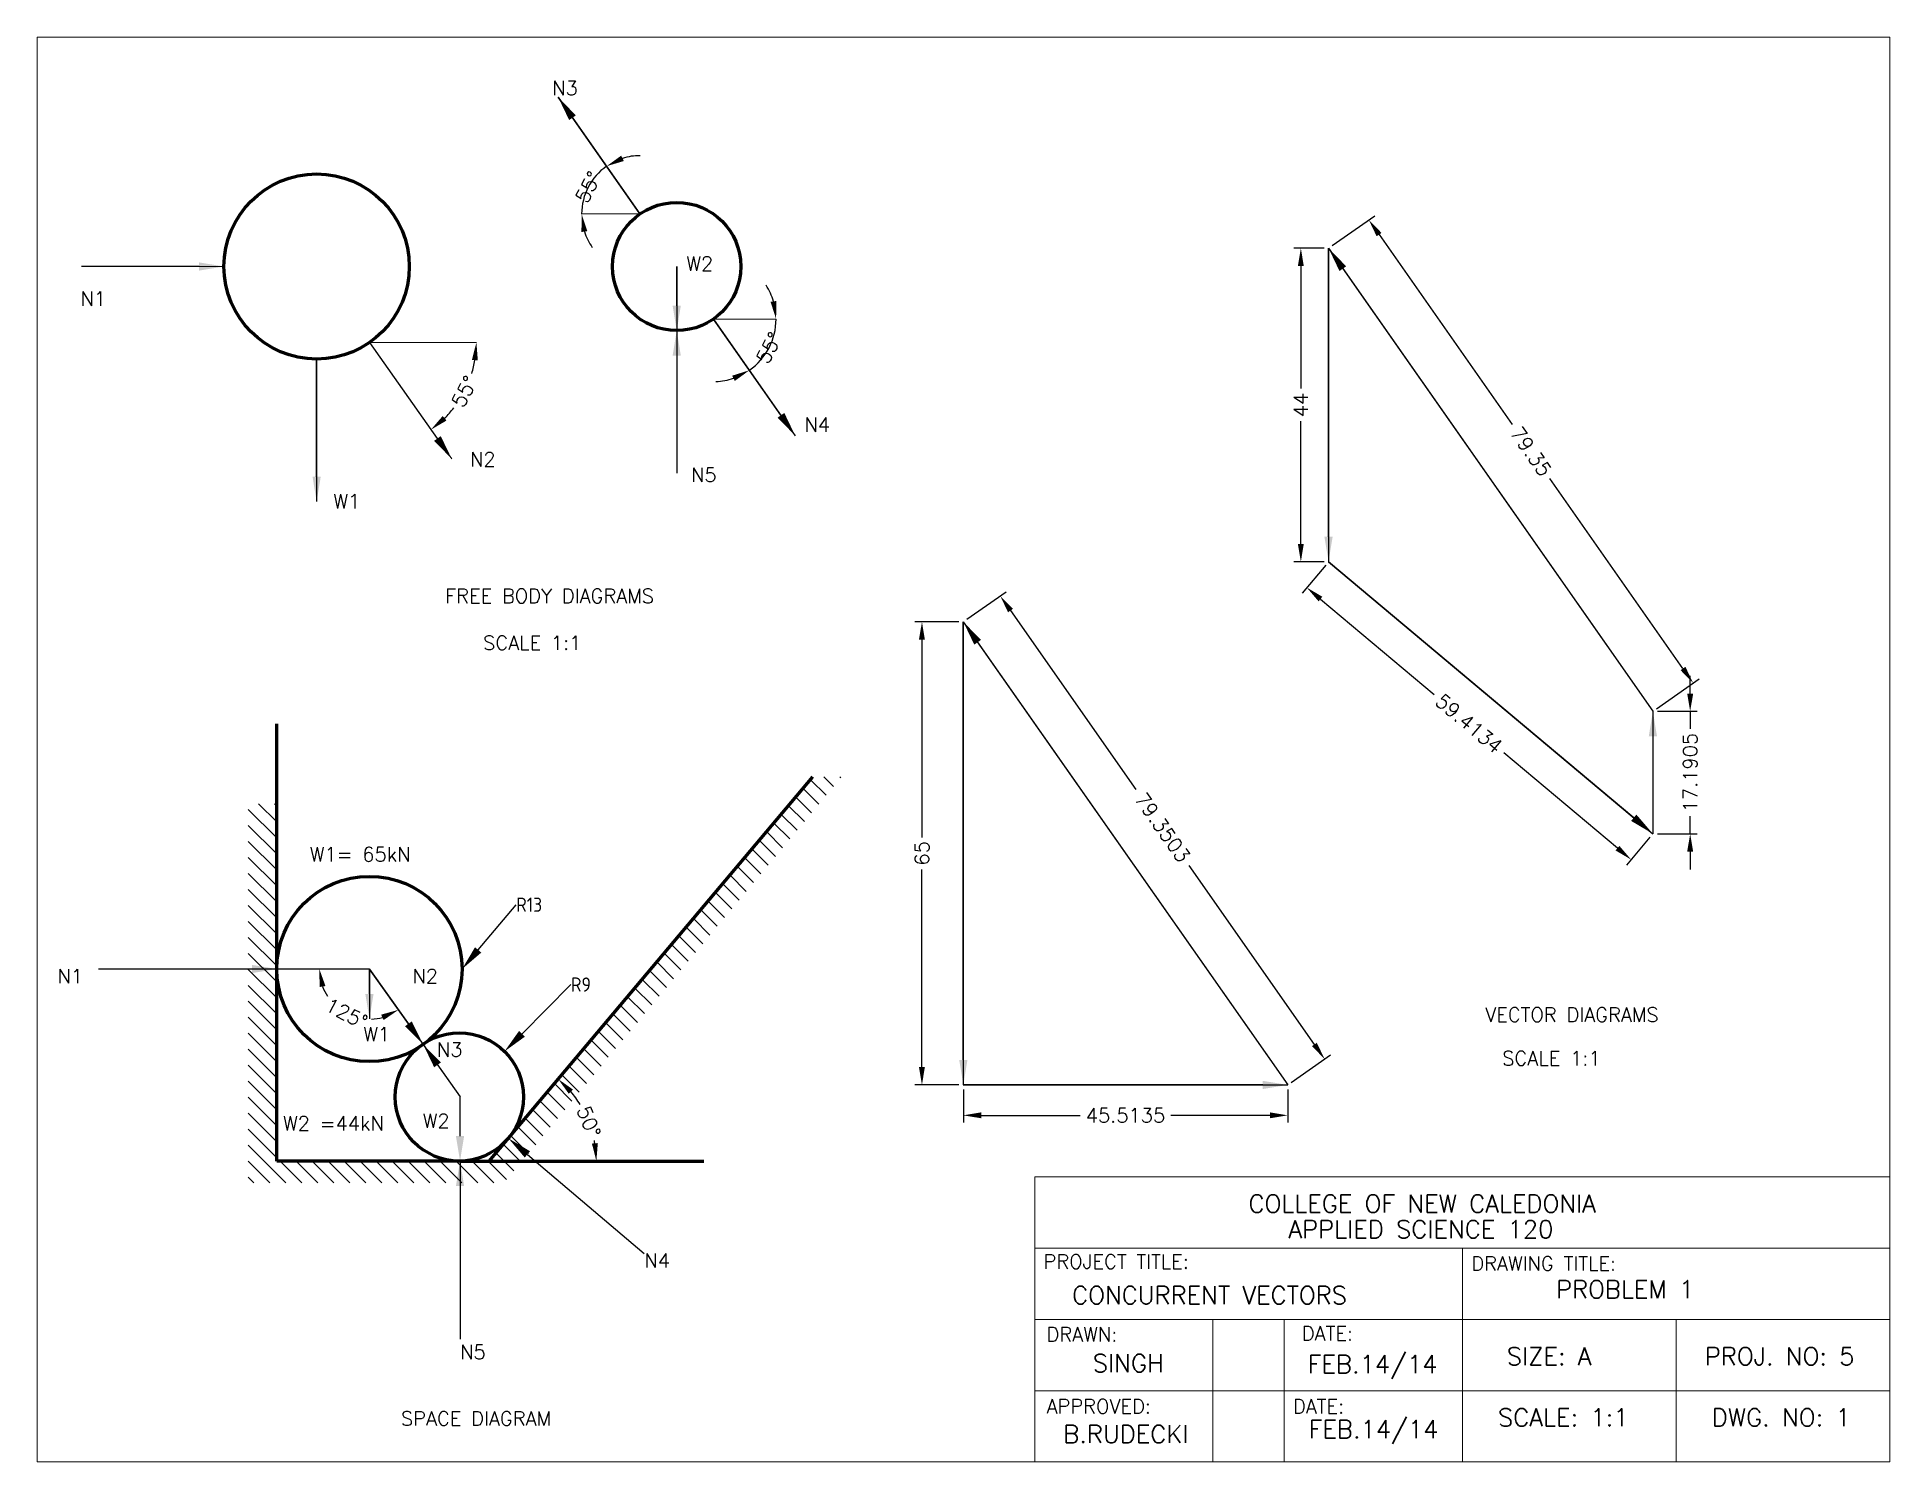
# Model space of a CAD drawing. Extents: x 0 to 260, y 0 to 200.
import ezdxf
from ezdxf import colors
from ezdxf.entities.mleader import LeaderData, LeaderLine
from ezdxf.math import Vec2, Vec3

# ---------------------------------------------------------------- set-up
doc = ezdxf.new("R2010")
doc.units = 0
doc.header["$LTSCALE"] = 0.4
doc.layers.get('DEFPOINTS').update_dxf_attribs({"linetype": 'CONTINUOUS'})
for name, color, linetype, lineweight in [('CONSTRUCTION', 140, 'CONTINUOUS', 20), ('DIMENSIONS', 110, 'CONTINUOUS', 20), ('HATCH LAYER', 94, 'CONTINUOUS', 18), ('TEXT', 7, 'CONTINUOUS', 20), ('VECTOR LAYER', 255, 'CONTINUOUS', 25), ('VISIBLE', 7, 'CONTINUOUS', 60)]:
    doc.layers.add(name, color=color, linetype=linetype, lineweight=lineweight)
doc.styles.get("Standard").update_dxf_attribs({"font": 'ISOCP'})
doc.styles.add('TSTYLE1', font='simplex.shx', dxfattribs={"height": 2})
doc.styles.add('TSTYLE2', font='simplex.shx', dxfattribs={"height": 2.5})
doc.dimstyles.new('DSTYLE1', dxfattribs={"dimtxt": 2, "dimasz": 2.5, "dimexe": 1, "dimexo": 0.625, "dimtad": 0, "dimtoh": 1, "dimdec": 4, "dimzin": 9, "dimdsep": 46, "dimtxsty": 'TSTYLE1', "dimcen": 2.5, "dimadec": 4, "dimazin": 2, "dimtfac": 1, "dimtdec": 4, "dimtmove": 0, "dimatfit": 3, "dimfxl": 1, "dimtolj": 1, "dimtzin": 0, "dimarcsym": 0})

# ---------------------------------------------------------------- blocks, each defined once
blk = doc.blocks.new('*D0')
at = {"layer": 'DEFPOINTS', "color": 0, "transparency": 16777216}
for p in [(87.12, 70.34), (76.02, 50.49), (63.43, 42.23), (63.43, 42.23), (67.43, 42.23)]:
    blk.add_point(p, dxfattribs=at)
at = {"layer": 'DIMENSIONS', "color": 0, "lineweight": -2, "transparency": 16777216}
blk.add_line((68.06, 42.23), (79.48, 42.23), dxfattribs=at)
for start, end in [(31.8952, 40.3485), (9.528, 11.0699)]:
    blk.add_arc((63.43, 42.23), 15.05, start, end, dxfattribs=at)
at = {"layer": 'DIMENSIONS', "color": 0, "transparency": 16777216}
for points in [[(74.61, 51.68), (75.2, 52.27), (73.13, 53.74)], [(78.69, 44.76), (77.86, 44.69), (78.48, 42.23)]]:
    blk.add_solid(points, dxfattribs=at)
at = {"layer": 'DIMENSIONS', "color": 0, "transparency": 16777216, "insert": (77.44, 47.75), "char_height": 2, "attachment_point": 5, "rotation": 291.4825, "style": 'TSTYLE1'}
blk.add_mtext('\\A1;50%%D', dxfattribs=at)
blk = doc.blocks.new('*D1')
at = {"layer": 'DEFPOINTS', "color": 0, "transparency": 16777216}
for p in [(33.64, 69.19), (46.64, 69.19), (46.64, 69.19), (41.4, 64.5), (54.18, 58.6)]:
    blk.add_point(p, dxfattribs=at)
at = {"layer": 'DIMENSIONS', "color": 0, "lineweight": -2, "transparency": 16777216}
for start, end in [(200.4856, 213.0269), (272.4131, 284.9544)]:
    blk.add_arc((46.64, 69.19), 7.03, start, end, dxfattribs=at)
at = {"layer": 'DIMENSIONS', "color": 0, "transparency": 16777216}
for points in [[(39.65, 66.66), (40.47, 66.8), (39.61, 69.19)], [(48.28, 62.78), (48.63, 62.02), (50.72, 63.46)]]:
    blk.add_solid(points, dxfattribs=at)
at = {"layer": 'DIMENSIONS', "color": 0, "transparency": 16777216, "insert": (43.42, 62.94), "char_height": 2, "attachment_point": 5, "rotation": 332.72, "style": 'TSTYLE1'}
blk.add_mtext('\\A1;125%%D', dxfattribs=at)
blk = doc.blocks.new('*D2')
at = {"layer": 'DEFPOINTS', "color": 0, "transparency": 16777216}
for p in [(39.23, 167.79), (46.69, 157.15), (63.53, 157.15), (58.69, 148.21), (61.99, 135.29)]:
    blk.add_point(p, dxfattribs=at)
at = {"layer": 'DIMENSIONS', "color": 0, "lineweight": -2, "transparency": 16777216}
for start, end in [(342.9787, 350.4121), (314.5879, 322.0213)]:
    blk.add_arc((46.69, 157.15), 14.96, start, end, dxfattribs=at)
at = {"layer": 'DIMENSIONS', "color": 0, "transparency": 16777216}
for points in [[(61.02, 154.69), (61.85, 154.62), (61.65, 157.15)], [(57.45, 146.17), (56.92, 146.81), (55.27, 144.89)]]:
    blk.add_solid(points, dxfattribs=at)
at = {"layer": 'DIMENSIONS', "color": 0, "transparency": 16777216, "insert": (59.96, 150.24), "char_height": 2, "attachment_point": 5, "rotation": 62.5, "style": 'TSTYLE1'}
blk.add_mtext('\\A1;55°', dxfattribs=at)
blk = doc.blocks.new('*D3')
at = {"layer": 'DEFPOINTS', "color": 0, "transparency": 16777216}
for p in [(181.22, 170.36), (232.39, 109.32), (226.73, 105.36)]:
    blk.add_point(p, dxfattribs=at)
at = {"layer": 'DIMENSIONS', "color": 0, "lineweight": -2, "transparency": 16777216}
for p, q in [((181.73, 170.72), (187.7, 174.9)), ((188.32, 172.27), (206.99, 145.61)), ((230.96, 111.37), (212.29, 138.03)), ((227.25, 105.72), (233.21, 109.9))]:
    blk.add_line(p, q, dxfattribs=at)
at = {"layer": 'DIMENSIONS', "color": 0, "transparency": 16777216}
for points in [[(188.66, 172.51), (187.97, 172.04), (186.88, 174.32)], [(231.3, 111.61), (230.62, 111.13), (232.39, 109.32)]]:
    blk.add_solid(points, dxfattribs=at)
at = {"layer": 'DIMENSIONS', "color": 0, "transparency": 16777216, "insert": (209.64, 141.82), "char_height": 2, "attachment_point": 5, "rotation": 305, "style": 'TSTYLE1'}
blk.add_mtext('\\A1;79.35', dxfattribs=at)
blk = doc.blocks.new('*D4')
at = {"layer": 'DEFPOINTS', "color": 0, "transparency": 16777216}
for p in [(226.73, 105.36), (226.73, 88.17), (231.97, 88.17)]:
    blk.add_point(p, dxfattribs=at)
at = {"layer": 'DIMENSIONS', "color": 0, "lineweight": -2, "transparency": 16777216}
for p, q in [((231.97, 107.86), (231.97, 110.36)), ((227.36, 105.36), (232.97, 105.36)), ((231.97, 105.36), (231.97, 102.91)), ((231.97, 88.17), (231.97, 90.62)), ((227.36, 88.17), (232.97, 88.17)), ((231.97, 85.67), (231.97, 83.17))]:
    blk.add_line(p, q, dxfattribs=at)
at = {"layer": 'DIMENSIONS', "color": 0, "transparency": 16777216}
for points in [[(231.55, 107.86), (232.39, 107.86), (231.97, 105.36)], [(231.55, 85.67), (232.39, 85.67), (231.97, 88.17)]]:
    blk.add_solid(points, dxfattribs=at)
at = {"layer": 'DIMENSIONS', "color": 0, "transparency": 16777216, "insert": (231.97, 96.76), "char_height": 2, "attachment_point": 5, "rotation": 90, "style": 'TSTYLE1'}
blk.add_mtext('\\A1;17.1905', dxfattribs=at)
blk = doc.blocks.new('*D5')
at = {"layer": 'DEFPOINTS', "color": 0, "transparency": 16777216}
for p in [(181.22, 170.36), (177.34, 126.36), (181.22, 126.36)]:
    blk.add_point(p, dxfattribs=at)
at = {"layer": 'DIMENSIONS', "color": 0, "lineweight": -2, "transparency": 16777216}
for p, q in [((180.6, 170.36), (176.34, 170.36)), ((177.34, 167.86), (177.34, 150.65)), ((177.34, 128.86), (177.34, 146.07)), ((180.6, 126.36), (176.34, 126.36))]:
    blk.add_line(p, q, dxfattribs=at)
at = {"layer": 'DIMENSIONS', "color": 0, "transparency": 16777216}
for points in [[(176.92, 167.86), (177.75, 167.86), (177.34, 170.36)], [(176.92, 128.86), (177.75, 128.86), (177.34, 126.36)]]:
    blk.add_solid(points, dxfattribs=at)
at = {"layer": 'DIMENSIONS', "color": 0, "transparency": 16777216, "insert": (177.34, 148.36), "char_height": 2, "attachment_point": 5, "rotation": 90, "style": 'TSTYLE1'}
blk.add_mtext('\\A1;44', dxfattribs=at)
blk = doc.blocks.new('*D6')
at = {"layer": 'DEFPOINTS', "color": 0, "transparency": 16777216}
for p in [(181.22, 126.36), (226.73, 88.17), (223.69, 84.54)]:
    blk.add_point(p, dxfattribs=at)
at = {"layer": 'DIMENSIONS', "color": 0, "lineweight": -2, "transparency": 16777216}
for p, q in [((180.82, 125.88), (177.53, 121.96)), ((180.09, 121.12), (196.04, 107.74)), ((221.77, 86.14), (205.82, 99.53)), ((226.33, 87.69), (223.04, 83.77))]:
    blk.add_line(p, q, dxfattribs=at)
at = {"layer": 'DIMENSIONS', "color": 0, "transparency": 16777216}
for points in [[(180.36, 121.44), (179.82, 120.8), (178.17, 122.73)], [(222.04, 86.46), (221.5, 85.83), (223.69, 84.54)]]:
    blk.add_solid(points, dxfattribs=at)
at = {"layer": 'DIMENSIONS', "color": 0, "transparency": 16777216, "insert": (200.93, 103.63), "char_height": 2, "attachment_point": 5, "rotation": 320, "style": 'TSTYLE1'}
blk.add_mtext('\\A1;59.4134', dxfattribs=at)
blk = doc.blocks.new('*D7')
at = {"layer": 'DEFPOINTS', "color": 0, "transparency": 16777216}
for p in [(129.98, 117.92), (180.67, 56.55), (175.49, 52.92)]:
    blk.add_point(p, dxfattribs=at)
at = {"layer": 'DIMENSIONS', "color": 0, "lineweight": -2, "transparency": 16777216}
for p, q in [((130.49, 118.28), (135.98, 122.12)), ((136.59, 119.5), (154.17, 94.4)), ((179.24, 58.6), (161.66, 83.7)), ((176, 53.28), (181.49, 57.12))]:
    blk.add_line(p, q, dxfattribs=at)
at = {"layer": 'DIMENSIONS', "color": 0, "transparency": 16777216}
for points in [[(136.93, 119.74), (136.25, 119.26), (135.16, 121.55)], [(179.58, 58.83), (178.9, 58.36), (180.67, 56.55)]]:
    blk.add_solid(points, dxfattribs=at)
at = {"layer": 'DIMENSIONS', "color": 0, "transparency": 16777216, "insert": (157.92, 89.05), "char_height": 2, "attachment_point": 5, "rotation": 305, "style": 'TSTYLE1'}
blk.add_mtext('\\A1;79.3503', dxfattribs=at)
blk = doc.blocks.new('*D8')
at = {"layer": 'DEFPOINTS', "color": 0, "transparency": 16777216}
for p in [(129.98, 117.92), (124.17, 52.92), (129.98, 52.92)]:
    blk.add_point(p, dxfattribs=at)
at = {"layer": 'DIMENSIONS', "color": 0, "lineweight": -2, "transparency": 16777216}
for p, q in [((129.35, 117.92), (123.17, 117.92)), ((124.17, 115.42), (124.17, 87.66)), ((124.17, 55.42), (124.17, 83.17)), ((129.35, 52.92), (123.17, 52.92))]:
    blk.add_line(p, q, dxfattribs=at)
at = {"layer": 'DIMENSIONS', "color": 0, "transparency": 16777216}
for points in [[(123.75, 115.42), (124.58, 115.42), (124.17, 117.92)], [(123.75, 55.42), (124.58, 55.42), (124.17, 52.92)]]:
    blk.add_solid(points, dxfattribs=at)
at = {"layer": 'DIMENSIONS', "color": 0, "transparency": 16777216, "insert": (124.17, 85.42), "char_height": 2, "attachment_point": 5, "rotation": 90, "style": 'TSTYLE1'}
blk.add_mtext('\\A1;65', dxfattribs=at)
blk = doc.blocks.new('*D9')
at = {"layer": 'DEFPOINTS', "color": 0, "transparency": 16777216}
for p in [(129.98, 52.92), (175.49, 52.92), (175.49, 48.65)]:
    blk.add_point(p, dxfattribs=at)
at = {"layer": 'DIMENSIONS', "color": 0, "lineweight": -2, "transparency": 16777216}
for p, q in [((129.98, 52.29), (129.98, 47.65)), ((175.49, 52.29), (175.49, 47.65)), ((132.48, 48.65), (146.39, 48.65)), ((172.99, 48.65), (159.07, 48.65))]:
    blk.add_line(p, q, dxfattribs=at)
at = {"layer": 'DIMENSIONS', "color": 0, "transparency": 16777216}
for points in [[(132.48, 49.07), (132.48, 48.24), (129.98, 48.65)], [(172.99, 49.07), (172.99, 48.24), (175.49, 48.65)]]:
    blk.add_solid(points, dxfattribs=at)
at = {"layer": 'DIMENSIONS', "color": 0, "transparency": 16777216, "insert": (152.73, 48.65), "char_height": 2, "attachment_point": 5, "style": 'TSTYLE1'}
blk.add_mtext('\\A1;45.5135', dxfattribs=at)
blk = doc.blocks.new('*D10')
at = {"layer": 'DEFPOINTS', "color": 0, "transparency": 16777216}
for p in [(94.92, 160.42), (94.92, 160.42), (111.58, 160.42), (101.96, 155.18), (106.39, 144.04)]:
    blk.add_point(p, dxfattribs=at)
at = {"layer": 'DIMENSIONS', "color": 0, "lineweight": -2, "transparency": 16777216}
for start, end in [(16.3712, 32.7424), (305, 0), (272.2576, 288.6288)]:
    blk.add_arc((94.92, 160.42), 8.78, start, end, dxfattribs=at)
at = {"layer": 'DIMENSIONS', "color": 0, "transparency": 16777216}
for points in [[(103.76, 162.96), (102.93, 162.84), (103.7, 160.42)], [(97.54, 152.47), (97.91, 151.73), (99.96, 153.23)]]:
    blk.add_solid(points, dxfattribs=at)
at = {"layer": 'DIMENSIONS', "color": 0, "transparency": 16777216, "insert": (102.71, 156.37), "char_height": 2, "attachment_point": 5, "rotation": 62.5, "style": 'TSTYLE1'}
blk.add_mtext('\\A1;55°', dxfattribs=at)
blk = doc.blocks.new('*D11')
at = {"layer": 'DEFPOINTS', "color": 0, "transparency": 16777216}
for p in [(73.13, 191.55), (78.04, 180.05), (71.85, 175.17), (84.6, 175.17), (84.6, 175.17)]:
    blk.add_point(p, dxfattribs=at)
at = {"layer": 'DIMENSIONS', "color": 0, "lineweight": -2, "transparency": 16777216}
for start, end in [(89.845, 107.4225), (125, 180), (197.5775, 215.155)]:
    blk.add_arc((84.6, 175.17), 8.18, start, end, dxfattribs=at)
at = {"layer": 'DIMENSIONS', "color": 0, "transparency": 16777216}
for points in [[(82.33, 182.6), (81.96, 183.35), (79.91, 181.87)], [(76.39, 172.63), (77.21, 172.76), (76.42, 175.17)]]:
    blk.add_solid(points, dxfattribs=at)
at = {"layer": 'DIMENSIONS', "color": 0, "transparency": 16777216, "insert": (77.34, 178.94), "char_height": 2, "attachment_point": 5, "rotation": 62.5, "style": 'TSTYLE1'}
blk.add_mtext('\\A1;55°', dxfattribs=at)

msp = doc.modelspace()

# ---------------------------------------------------------------- hatches: boundary and pattern name
at = {"layer": 'HATCH LAYER'}
h = msp.add_hatch(dxfattribs=at)
h.set_pattern_fill('ANSI31', color=256, scale=0.5, angle=90)
h.paths.add_polyline_path([(33.64191, 92.38477), (29.64204, 92.38477), (29.64204, 42.23439), (29.64204, 39.15827), (65.50026, 39.15827), (68.05711, 42.23439), (112.87593, 96.15568), (108.87593, 96.15568), (87.1159, 70.33635), (63.43211, 42.23439), (59.35251, 42.23439), (33.64191, 42.23439)])

# ---------------------------------------------------------------- linework, layer by layer
at = {"layer": 'CONSTRUCTION'}
for p, q in [((89.7597, 158.79423), (89.7597, 138.79423)), ((94.92188, 160.42186), (106.39341, 144.03882)), ((46.68843, 157.14525), (58.19538, 140.78707)), ((33.64191, 69.1909), (46.64191, 69.1909))]:
    msp.add_line(p, q, dxfattribs=at)
at = {"layer": 'DIMENSIONS'}
for p, q in [((84.59751, 175.1666), (76.41644, 175.1666)), ((26.23194, 167.79423), (6.23194, 167.79423)), ((94.92188, 160.42186), (103.70121, 160.42186)), ((61.64545, 157.14525), (46.68843, 157.14525))]:
    msp.add_line(p, q, dxfattribs=at)
at = {"layer": 'TEXT'}
for p, q in [((0, 200), (260, 200)), ((0, 0), (0, 200)), ((260, 0), (260, 200)), ((33.64191, 82.1909), (33.64191, 84.1909)), ((260, 40), (140, 40)), ((140, 40), (140, 0)), ((260, 30), (140, 30)), ((200, 30), (200, 0)), ((260, 20), (140, 20)), ((165, 0), (165, 20)), ((175, 20), (175, 0)), ((230, 20), (230, 0)), ((260, 10), (140, 10)), ((260, 0), (0, 0))]:
    msp.add_line(p, q, dxfattribs=at)
at = {"layer": 'VECTOR LAYER'}
for p, q in [((84.59751, 175.1666), (73.12598, 191.54964)), ((73.12598, 191.54964), (84.59751, 175.1666)), ((181.22147, 170.35928), (181.22147, 126.35928)), ((181.22147, 170.35928), (226.73476, 105.35957)), ((89.7597, 167.79423), (89.7597, 145.79423)), ((94.92188, 160.42186), (106.39341, 144.03882)), ((39.23194, 154.79423), (39.23194, 135.29423)), ((39.23194, 154.79423), (39.23194, 134.79423)), ((181.22147, 126.35928), (226.73476, 88.1691)), ((129.97624, 117.91817), (129.97624, 52.91817)), ((129.97624, 117.91817), (175.48973, 52.91817)), ((226.73476, 105.35957), (226.73476, 88.1691)), ((33.64191, 69.1909), (8.64191, 69.1909)), ((46.64191, 69.1909), (33.64191, 69.1909)), ((46.64191, 69.1909), (54.17995, 58.59949)), ((46.64191, 69.1909), (46.64191, 62.1909)), ((54.17995, 58.59949), (59.35251, 51.23439)), ((129.97624, 52.91817), (175.48973, 52.91817)), ((59.35251, 42.23439), (59.35251, 17.23439))]:
    msp.add_line(p, q, dxfattribs=at)
at = {"layer": 'VISIBLE'}
for p, q in [((33.64191, 42.23439), (33.64191, 103.61172)), ((87.1159, 70.33635), (108.87593, 96.15568)), ((63.43211, 42.23439), (87.1159, 70.33635)), ((59.35251, 42.23439), (33.64191, 42.23439)), ((59.35251, 42.23439), (63.43211, 42.23439)), ((63.43211, 42.23439), (67.43211, 42.23439)), ((67.43211, 42.23439), (93.56082, 42.23439))]:
    msp.add_line(p, q, dxfattribs=at)
for centre, radius in [((39.23194, 167.79423), 13), ((89.7597, 167.79423), 9), ((46.64191, 69.1909), 13), ((59.24715, 51.23439), 9)]:
    msp.add_circle(centre, radius, dxfattribs=at)

# ---------------------------------------------------------------- texts
at = {"layer": 'TEXT'}
for s, height, style, p in [('COLLEGE OF NEW CALEDONIA', 2.5, 'TSTYLE2', (170, 35)), ('   APPLIED SCIENCE 120', 2.5, 'TSTYLE2', (170, 31.41316)), ('PROJECT TITLE:', 2, 'TSTYLE1', (141.23248, 27.12842)), ('DRAWING TITLE:', 2, 'TSTYLE1', (201.25348, 26.85199)), ('CONCURRENT VECTORS', 2.5, 'TSTYLE2', (145.24309, 22.1526)), ('PROBLEM 1', 2.5, 'TSTYLE2', (213.14704, 22.9819)), ('DRAWN:', 2, 'TSTYLE1', (141.64737, 16.90034)), ('DATE:', 2, 'TSTYLE1', (177.46635, 17.03856)), ('SIZE: A', 2.5, 'TSTYLE2', (206.23218, 13.58312)), ('PROJ. NO: 5', 2.5, 'TSTYLE2', (234.02993, 13.58312)), ('SINGH', 2.5, 'TSTYLE2', (148.14734, 12.6156)), ('FEB.14/14', 2.5, 'TSTYLE2', (178.29614, 12.47738)), ('APPROVED:', 2, 'TSTYLE1', (141.64737, 6.81048)), ('DATE:', 2, 'TSTYLE1', (176.22168, 6.81048)), ('FEB.14/14', 2.5, 'TSTYLE2', (178.43443, 3.35504)), ('SCALE: 1:1', 2.5, 'TSTYLE2', (205, 5)), ('DWG. NO: 1', 2.5, 'TSTYLE2', (235, 5)), ('B.RUDECKI', 2.5, 'TSTYLE2', (143.99842, 2.66396))]:
    msp.add_text(s, height=height, dxfattribs=dict(at, style=style)).set_placement(p)
at = {"layer": 'TEXT', "char_height": 2, "attachment_point": 1, "style": 'TSTYLE1'}
for s, width, insert in [('N3', 9.9553331, (72.28036, 193.83974)), ('W2', 5.2897481, (91.09569, 169.17843)), ('N1', 8.0824236, (6.0871, 164.29247)), ('N4', 8.9382038, (107.66913, 146.60264)), ('N2', 6.5931956, (60.74945, 141.73442)), ('N5', 8.2912045, (91.76231, 139.55185)), ('FREE BODY DIAGRAMS', 48.9733129, (57.26325, 122.55974)), ('SCALE 1:1', 24.7614822, (62.5946, 115.96612)), ('W1= 65kN', 21.5238114, (38.26124, 86.29042)), ('N1', 5.7788211, (2.86309, 69.1909)), ('N2', 6.9781976, (52.66371, 69.1909)), ('VECTOR DIAGRAMS', 33.7746985, (203.21086, 63.77813)), ('N3', 3.9473657, (56.09503, 58.88518)), ('SCALE 1:1', 46.9468312, (205.59339, 57.66529)), ('W2 =44kN', 20.6836528, (34.51082, 48.51602)), ('W2', 4.1716472, (54.12288, 48.87879)), ('N4', 5.836328, (85.20804, 29.27919)), ('N5', 6.2108006, (59.35251, 16.42953)), ('SPACE DIAGRAM', 57.6245142, (51.05745, 7.10434))]:
    msp.add_mtext_dynamic_manual_height_columns(s, width=width, gutter_width=10, heights=[0], dxfattribs=dict(at, insert=insert))
at = {"layer": 'TEXT', "insert": (41.56789, 135.83031), "char_height": 2, "attachment_point": 1, "style": 'TSTYLE1'}
msp.add_mtext('W1', dxfattribs=at)
at = {"layer": 'VECTOR LAYER', "insert": (45.77219, 61.04722), "char_height": 2, "attachment_point": 1, "style": 'TSTYLE1'}
msp.add_mtext_dynamic_manual_height_columns('W1', width=2.9156674, gutter_width=10, heights=[0], dxfattribs=at)

# ---------------------------------------------------------------- dimensions: what is measured, and where the dimension line sits
at = {"layer": 'DIMENSIONS'}
for base, line1, line2, picture, middle in [((78.03529, 180.05199), ((84.59751, 175.1666), (71.84959, 175.1666)), ((73.12598, 191.54964), (84.59751, 175.1666)), '*D11', (77.34081, 178.94419)), ((58.68581, 148.21354), ((39.23194, 167.79423), (61.98868, 135.29423)), ((46.68843, 157.14525), (63.53119, 157.14525)), '*D2', (59.95547, 150.23887)), ((101.96398, 155.17921), ((94.92188, 160.42186), (106.39341, 144.03882)), ((94.92188, 160.42186), (111.58036, 160.42186)), '*D10', (102.70924, 156.36802))]:
    dim = msp.add_angular_dim_2l(base=base, line1=line1, line2=line2, dimstyle='DSTYLE1', dxfattribs=at)
    dim.commit()
    dim.dimension.update_dxf_attribs({"geometry": picture, "text_midpoint": middle})
for p1, p2, distance, picture, middle in [((181.22147, 170.35928), (226.73476, 105.35957), 6.90967, '*D3', (209.63818, 141.82265)), ((181.22147, 170.35928), (181.22147, 126.35928), -3.88482, '*D5', (177.33664, 148.35928)), ((181.22147, 126.35928), (226.73476, 88.1691), -4.7408, '*D6', (200.93078, 103.63253)), ((129.97624, 117.91817), (175.48973, 52.91817), 6.32785, '*D7', (157.91646, 89.04767)), ((129.97624, 117.91817), (129.97624, 52.91817), -5.80905, '*D8', (124.16718, 85.41817)), ((226.73476, 105.35957), (226.73476, 88.1691), 5.23404, '*D4', (231.96879, 96.76433)), ((129.97624, 52.91817), (175.48973, 52.91817), -4.26336, '*D9', (152.73298, 48.65481))]:
    dim = msp.add_aligned_dim(p1=p1, p2=p2, distance=distance, dimstyle='DSTYLE1', dxfattribs=at)
    dim.commit()
    dim.dimension.update_dxf_attribs({"geometry": picture, "text_midpoint": middle})
dim = msp.add_angular_dim_2l(base=(76.0188, 50.4869), line1=((67.43211, 42.23439), (63.43211, 42.23439)), line2=((63.43211, 42.23439), (87.1159, 70.33635)), text='50%%D', dimstyle='DSTYLE1', dxfattribs=at)
dim.commit()
dim.dimension.update_dxf_attribs({"geometry": '*D0', "text_midpoint": (77.43739, 47.74628), "dimtype": 162})
dim = msp.add_angular_dim_2l(base=(41.4026, 64.50422), line1=((46.64191, 69.1909), (54.17995, 58.59949)), line2=((33.64191, 69.1909), (46.64191, 69.1909)), text='125%%D', dimstyle='DSTYLE1', dxfattribs=at)
dim.commit()
dim.dimension.update_dxf_attribs({"geometry": '*D1', "text_midpoint": (43.41996, 62.94315)})

# ---------------------------------------------------------------- leaders
ml = msp.add_multileader_mtext('Standard', dxfattribs=at)
ml.set_content('R13', color=256)
ml.set_leader_properties()
ml.build(insert=Vec2(0, 0))
ml.multileader.update_dxf_attribs({"has_dogleg": 0, "dogleg_length": 0, "arrow_head_size": 3.5})
ctx = ml.context
ctx.base_point, ctx.char_height, ctx.arrow_head_size, ctx.landing_gap_size, ctx.plane_origin = Vec3(67.23094, 78.21586), 2, 3.5, 0, Vec3(59.64191, 69.1909)
notes = []
notes.append((ctx, [(0, (1, 1, 0), (67.23094, 78.21586), (1, 0), 0, [(0, [(59.64191, 69.1909)], 0, [])])]))
ctx.mtext.insert, ctx.mtext.flow_direction = Vec3(67.23094, 79.21586), 5
ml = msp.add_multileader_mtext('Standard', dxfattribs=at)
ml.set_content('R9', color=256)
ml.set_leader_properties()
ml.build(insert=Vec2(0, 0))
ml.multileader.update_dxf_attribs({"has_dogleg": 0, "dogleg_length": 0, "arrow_head_size": 3.5})
ctx = ml.context
ctx.base_point, ctx.char_height, ctx.arrow_head_size, ctx.landing_gap_size, ctx.plane_origin = Vec3(74.9099, 67.00819), 2, 3.5, 0, Vec3(65.58859, 57.62079)
notes.append((ctx, [(0, (1, 1, 0), (74.9099, 67.00819), (1, 0), 0, [(0, [(65.58859, 57.62079)], 0, [])])]))
ctx.mtext.insert, ctx.mtext.flow_direction = Vec3(74.9099, 68.00819), 5
at = {"layer": 'VECTOR LAYER'}
ml = msp.add_multileader_mtext('Standard', dxfattribs=at)
ml.set_content('', color=256)
ml.set_leader_properties()
ml.build(insert=Vec2(0, 0))
ml.multileader.update_dxf_attribs({"has_dogleg": 0, "dogleg_length": 0, "arrow_head_size": 3.5})
ctx = ml.context
ctx.base_point, ctx.char_height, ctx.arrow_head_size, ctx.landing_gap_size, ctx.plane_origin = Vec3(84.59751, 175.1666), 2, 3.5, 0, Vec3(73.12598, 191.54964)
notes.append((ctx, [(0, (1, 1, 0), (84.59751, 175.1666), (1, 0), 0, [(0, [(73.12598, 191.54964)], 0, [])])]))
ctx.mtext.insert, ctx.mtext.flow_direction = Vec3(84.59751, 176.1666), 5
ml = msp.add_multileader_mtext('Standard', dxfattribs=at)
ml.set_content('', color=256)
ml.set_leader_properties()
ml.build(insert=Vec2(0, 0))
ml.multileader.update_dxf_attribs({"has_dogleg": 0, "dogleg_length": 0, "arrow_head_size": 3.5})
ctx = ml.context
ctx.base_point, ctx.char_height, ctx.arrow_head_size, ctx.landing_gap_size, ctx.plane_origin = Vec3(181.22147, 170.35928), 2, 3.5, 0, Vec3(181.22147, 126.35928)
notes.append((ctx, [(0, (1, 1, 0), (181.22147, 170.35928), (1, 0), 0, [(0, [(181.22147, 126.35928)], 0, [])])]))
ctx.mtext.insert, ctx.mtext.flow_direction = Vec3(181.22147, 171.35928), 5
ml = msp.add_multileader_mtext('Standard', dxfattribs=at)
ml.set_content('', color=256)
ml.set_leader_properties()
ml.build(insert=Vec2(0, 0))
ml.multileader.update_dxf_attribs({"has_dogleg": 0, "dogleg_length": 0, "arrow_head_size": 3.5})
ctx = ml.context
ctx.base_point, ctx.char_height, ctx.arrow_head_size, ctx.landing_gap_size, ctx.plane_origin = Vec3(226.73476, 105.35957), 2, 3.5, 0, Vec3(181.22147, 170.35928)
notes.append((ctx, [(0, (1, 1, 0), (226.73476, 105.35957), (1, 0), 0, [(0, [(181.22147, 170.35928)], 0, [])])]))
ctx.mtext.insert, ctx.mtext.flow_direction = Vec3(226.73476, 106.35957), 5
ml = msp.add_multileader_mtext('Standard', dxfattribs=at)
ml.set_content('', color=256)
ml.set_leader_properties()
ml.build(insert=Vec2(0, 0))
ml.multileader.update_dxf_attribs({"has_dogleg": 0, "dogleg_length": 0, "arrow_head_size": 3.5})
ctx = ml.context
ctx.base_point, ctx.char_height, ctx.arrow_head_size, ctx.landing_gap_size, ctx.plane_origin = Vec3(6.23194, 167.79423), 2, 3.5, 0, Vec3(26.23194, 167.79423)
ctx.text_align_type = 2
notes.append((ctx, [(0, (1, 1, 0), (6.23194, 167.79423), (-1, 0), 0, [(0, [(26.23194, 167.79423)], 0, [])])]))
ctx.mtext.insert, ctx.mtext.alignment, ctx.mtext.flow_direction = Vec3(6.23194, 168.79423), 3, 5
ml = msp.add_multileader_mtext('Standard', dxfattribs=at)
ml.set_content('', color=256)
ml.set_leader_properties()
ml.build(insert=Vec2(0, 0))
ml.multileader.update_dxf_attribs({"has_dogleg": 0, "dogleg_length": 0, "arrow_head_size": 3.5})
ctx = ml.context
ctx.base_point, ctx.char_height, ctx.arrow_head_size, ctx.landing_gap_size, ctx.plane_origin = Vec3(89.7597, 167.79423), 2, 3.5, 0, Vec3(89.7597, 158.79423)
notes.append((ctx, [(0, (1, 1, 0), (89.7597, 167.79423), (1, 0), 0, [(0, [(89.7597, 158.79423)], 0, [])])]))
ctx.mtext.insert, ctx.mtext.flow_direction = Vec3(89.7597, 168.79423), 5
ml = msp.add_multileader_mtext('Standard', dxfattribs=at)
ml.set_content('', color=256)
ml.set_leader_properties()
ml.build(insert=Vec2(0, 0))
ml.multileader.update_dxf_attribs({"has_dogleg": 0, "dogleg_length": 0, "arrow_head_size": 3.5})
ctx = ml.context
ctx.base_point, ctx.char_height, ctx.arrow_head_size, ctx.landing_gap_size, ctx.plane_origin = Vec3(94.92188, 160.42186), 2, 3.5, 0, Vec3(106.39341, 144.03882)
ctx.text_align_type = 2
notes.append((ctx, [(0, (1, 1, 0), (94.92188, 160.42186), (-1, 0), 0, [(0, [(106.39341, 144.03882)], 0, [])])]))
ctx.mtext.insert, ctx.mtext.alignment, ctx.mtext.flow_direction = Vec3(94.92188, 161.42186), 3, 5
ml = msp.add_multileader_mtext('Standard', dxfattribs=at)
ml.set_content('', color=256)
ml.set_leader_properties()
ml.build(insert=Vec2(0, 0))
ml.multileader.update_dxf_attribs({"has_dogleg": 0, "dogleg_length": 0, "arrow_head_size": 3.5})
ctx = ml.context
ctx.base_point, ctx.char_height, ctx.arrow_head_size, ctx.landing_gap_size, ctx.plane_origin = Vec3(89.7597, 138.79423), 2, 3.5, 0, Vec3(89.7597, 158.79423)
ctx.text_align_type = 2
notes.append((ctx, [(0, (1, 1, 0), (89.7597, 138.79423), (-1, 0), 0, [(0, [(89.7597, 158.79423)], 0, [])])]))
ctx.mtext.insert, ctx.mtext.alignment, ctx.mtext.flow_direction = Vec3(89.7597, 139.79423), 3, 5
ml = msp.add_multileader_mtext('Standard', dxfattribs=at)
ml.set_content('', color=256)
ml.set_leader_properties()
ml.build(insert=Vec2(0, 0))
ml.multileader.update_dxf_attribs({"has_dogleg": 0, "dogleg_length": 0, "arrow_head_size": 3.5})
ctx = ml.context
ctx.base_point, ctx.char_height, ctx.arrow_head_size, ctx.landing_gap_size, ctx.plane_origin = Vec3(46.68843, 157.14525), 2, 3.5, 0, Vec3(58.19538, 140.78707)
ctx.text_align_type = 2
notes.append((ctx, [(0, (1, 1, 0), (46.68843, 157.14525), (-1, 0), 0, [(0, [(58.19538, 140.78707)], 0, [])])]))
ctx.mtext.insert, ctx.mtext.alignment, ctx.mtext.flow_direction = Vec3(46.68843, 158.14525), 3, 5
ml = msp.add_multileader_mtext('Standard', dxfattribs=at)
ml.set_content('', color=256)
ml.set_leader_properties()
ml.build(insert=Vec2(0, 0))
ml.multileader.update_dxf_attribs({"has_dogleg": 0, "dogleg_length": 0, "arrow_head_size": 3.5})
ctx = ml.context
ctx.base_point, ctx.char_height, ctx.arrow_head_size, ctx.landing_gap_size, ctx.plane_origin = Vec3(39.23194, 154.79423), 2, 3.5, 0, Vec3(39.23194, 134.79423)
notes.append((ctx, [(0, (1, 1, 0), (39.23194, 154.79423), (1, 0), 0, [(0, [(39.23194, 134.79423)], 0, [])])]))
ctx.mtext.insert, ctx.mtext.flow_direction = Vec3(39.23194, 155.79423), 5
ml = msp.add_multileader_mtext('Standard', dxfattribs=at)
ml.set_content('', color=256)
ml.set_leader_properties()
ml.build(insert=Vec2(0, 0))
ml.multileader.update_dxf_attribs({"has_dogleg": 0, "dogleg_length": 0, "arrow_head_size": 3.5})
ctx = ml.context
ctx.base_point, ctx.char_height, ctx.arrow_head_size, ctx.landing_gap_size, ctx.plane_origin = Vec3(181.22147, 126.35928), 2, 3.5, 0, Vec3(226.73476, 88.1691)
ctx.text_align_type = 2
notes.append((ctx, [(0, (1, 1, 0), (181.22147, 126.35928), (-1, 0), 0, [(0, [(226.73476, 88.1691)], 0, [])])]))
ctx.mtext.insert, ctx.mtext.alignment, ctx.mtext.flow_direction = Vec3(181.22147, 127.35928), 3, 5
ml = msp.add_multileader_mtext('Standard', dxfattribs=at)
ml.set_content('', color=256)
ml.set_leader_properties()
ml.build(insert=Vec2(0, 0))
ml.multileader.update_dxf_attribs({"has_dogleg": 0, "dogleg_length": 0, "arrow_head_size": 3.5})
ctx = ml.context
ctx.base_point, ctx.char_height, ctx.arrow_head_size, ctx.landing_gap_size, ctx.plane_origin = Vec3(129.97624, 117.91817), 2, 3.5, 0, Vec3(129.97624, 52.91817)
ctx.text_align_type = 2
notes.append((ctx, [(0, (1, 1, 0), (129.97624, 117.91817), (-1, 0), 0, [(0, [(129.97624, 52.91817)], 0, [])])]))
ctx.mtext.insert, ctx.mtext.alignment, ctx.mtext.flow_direction = Vec3(129.97624, 118.91817), 3, 5
ml = msp.add_multileader_mtext('Standard', dxfattribs=at)
ml.set_content('', color=256)
ml.set_leader_properties()
ml.build(insert=Vec2(0, 0))
ml.multileader.update_dxf_attribs({"has_dogleg": 0, "dogleg_length": 0, "arrow_head_size": 3.5})
ctx = ml.context
ctx.base_point, ctx.char_height, ctx.arrow_head_size, ctx.landing_gap_size, ctx.plane_origin = Vec3(175.48973, 52.91817), 2, 3.5, 0, Vec3(129.97624, 117.91817)
notes.append((ctx, [(0, (1, 1, 0), (175.48973, 52.91817), (1, 0), 0, [(0, [(129.97624, 117.91817)], 0, [])])]))
ctx.mtext.insert, ctx.mtext.flow_direction = Vec3(175.48973, 53.91817), 5
ml = msp.add_multileader_mtext('Standard', dxfattribs=at)
ml.set_content('', color=256)
ml.set_leader_properties()
ml.build(insert=Vec2(0, 0))
ml.multileader.update_dxf_attribs({"has_dogleg": 0, "dogleg_length": 0, "arrow_head_size": 3.5})
ctx = ml.context
ctx.base_point, ctx.char_height, ctx.arrow_head_size, ctx.landing_gap_size, ctx.plane_origin = Vec3(226.73476, 88.1691), 2, 3.5, 0, Vec3(226.73476, 105.35957)
ctx.text_align_type = 2
notes.append((ctx, [(0, (1, 1, 0), (226.73476, 88.1691), (-1, 0), 0, [(0, [(226.73476, 105.35957)], 0, [])])]))
ctx.mtext.insert, ctx.mtext.alignment, ctx.mtext.flow_direction = Vec3(226.73476, 89.1691), 3, 5
ml = msp.add_multileader_mtext('Standard', dxfattribs=at)
ml.set_content('', color=256)
ml.set_leader_properties()
ml.build(insert=Vec2(0, 0))
ml.multileader.update_dxf_attribs({"has_dogleg": 0, "dogleg_length": 0, "arrow_head_size": 3.5})
ctx = ml.context
ctx.base_point, ctx.char_height, ctx.arrow_head_size, ctx.landing_gap_size, ctx.plane_origin = Vec3(8.64191, 69.1909), 2, 3.5, 0, Vec3(33.64191, 69.1909)
ctx.text_align_type = 2
notes.append((ctx, [(0, (1, 1, 0), (8.64191, 69.1909), (-1, 0), 0, [(0, [(33.64191, 69.1909)], 0, [])])]))
ctx.mtext.insert, ctx.mtext.alignment, ctx.mtext.flow_direction = Vec3(8.64191, 70.1909), 3, 5
ml = msp.add_multileader_mtext('Standard', dxfattribs=at)
ml.set_content('', color=256)
ml.set_leader_properties()
ml.build(insert=Vec2(0, 0))
ml.multileader.update_dxf_attribs({"has_dogleg": 0, "dogleg_length": 0, "arrow_head_size": 3.5})
ctx = ml.context
ctx.base_point, ctx.char_height, ctx.arrow_head_size, ctx.landing_gap_size, ctx.plane_origin = Vec3(46.64191, 69.1909), 2, 3.5, 0, Vec3(46.64191, 62.1909)
notes.append((ctx, [(0, (1, 1, 0), (46.64191, 69.1909), (1, 0), 0, [(0, [(46.64191, 62.1909)], 0, [])])]))
ctx.mtext.insert, ctx.mtext.flow_direction = Vec3(46.64191, 70.1909), 5
ml = msp.add_multileader_mtext('Standard', dxfattribs=at)
ml.set_content('', color=256)
ml.set_leader_properties()
ml.build(insert=Vec2(0, 0))
ml.multileader.update_dxf_attribs({"has_dogleg": 0, "dogleg_length": 0, "arrow_head_size": 3.5})
ctx = ml.context
ctx.base_point, ctx.char_height, ctx.arrow_head_size, ctx.landing_gap_size, ctx.plane_origin = Vec3(46.64191, 69.1909), 2, 3.5, 0, Vec3(54.14507, 58.64849)
ctx.text_align_type = 2
notes.append((ctx, [(0, (1, 1, 0), (46.64191, 69.1909), (-1, 0), 0, [(0, [(54.14507, 58.64849)], 0, [])])]))
ctx.mtext.insert, ctx.mtext.alignment, ctx.mtext.flow_direction = Vec3(46.64191, 70.1909), 3, 5
ml = msp.add_multileader_mtext('Standard', dxfattribs=at)
ml.set_content('', color=256)
ml.set_leader_properties()
ml.build(insert=Vec2(0, 0))
ml.multileader.update_dxf_attribs({"has_dogleg": 0, "dogleg_length": 0, "arrow_head_size": 3.5})
ctx = ml.context
ctx.base_point, ctx.char_height, ctx.arrow_head_size, ctx.landing_gap_size, ctx.plane_origin = Vec3(59.35251, 51.23439), 2, 3.5, 0, Vec3(54.17995, 58.59949)
notes.append((ctx, [(0, (1, 1, 0), (59.35251, 51.23439), (1, 0), 0, [(0, [(54.17995, 58.59949)], 0, [])])]))
ctx.mtext.insert, ctx.mtext.flow_direction = Vec3(59.35251, 52.23439), 5
ml = msp.add_multileader_mtext('Standard', dxfattribs=at)
ml.set_content('', color=256)
ml.set_leader_properties()
ml.build(insert=Vec2(0, 0))
ml.multileader.update_dxf_attribs({"has_dogleg": 0, "dogleg_length": 0, "arrow_head_size": 3.5})
ctx = ml.context
ctx.base_point, ctx.char_height, ctx.arrow_head_size, ctx.landing_gap_size, ctx.plane_origin = Vec3(59.35251, 51.23439), 2, 3.5, 0, Vec3(59.35251, 42.23439)
notes.append((ctx, [(0, (1, 1, 0), (59.35251, 51.23439), (1, 0), 0, [(0, [(59.35251, 42.23439)], 0, [])])]))
ctx.mtext.insert, ctx.mtext.flow_direction = Vec3(59.35251, 52.23439), 5
ml = msp.add_multileader_mtext('Standard', dxfattribs=at)
ml.set_content('', color=256)
ml.set_leader_properties()
ml.build(insert=Vec2(0, 0))
ml.multileader.update_dxf_attribs({"has_dogleg": 0, "dogleg_length": 0, "arrow_head_size": 3.5})
ctx = ml.context
ctx.base_point, ctx.char_height, ctx.arrow_head_size, ctx.landing_gap_size, ctx.plane_origin = Vec3(129.97624, 52.91817), 2, 3.5, 0, Vec3(175.48973, 52.91817)
ctx.text_align_type = 2
notes.append((ctx, [(0, (1, 1, 0), (129.97624, 52.91817), (-1, 0), 0, [(0, [(175.48973, 52.91817)], 0, [])])]))
ctx.mtext.insert, ctx.mtext.alignment, ctx.mtext.flow_direction = Vec3(129.97624, 53.91817), 3, 5
ml = msp.add_multileader_mtext('Standard', dxfattribs=at)
ml.set_content('', color=256)
ml.set_leader_properties()
ml.build(insert=Vec2(0, 0))
ml.multileader.update_dxf_attribs({"has_dogleg": 0, "dogleg_length": 0, "arrow_head_size": 3.5})
ctx = ml.context
ctx.base_point, ctx.char_height, ctx.arrow_head_size, ctx.landing_gap_size, ctx.plane_origin = Vec3(85.20804, 29.27919), 2, 3.5, 0, Vec3(66.12906, 45.43445)
notes.append((ctx, [(0, (1, 1, 0), (85.20804, 29.27919), (1, 0), 0, [(0, [(66.12906, 45.43445)], 0, [])])]))
ctx.mtext.insert, ctx.mtext.flow_direction = Vec3(85.20804, 30.27919), 5
ml = msp.add_multileader_mtext('Standard', dxfattribs=at)
ml.set_content('', color=256)
ml.set_leader_properties()
ml.build(insert=Vec2(0, 0))
ml.multileader.update_dxf_attribs({"has_dogleg": 0, "dogleg_length": 0, "arrow_head_size": 3.5})
ctx = ml.context
ctx.base_point, ctx.char_height, ctx.arrow_head_size, ctx.landing_gap_size, ctx.plane_origin = Vec3(59.35251, 17.23439), 2, 3.5, 0, Vec3(59.35251, 42.23439)
ctx.text_align_type = 2
notes.append((ctx, [(0, (1, 1, 0), (59.35251, 17.23439), (-1, 0), 0, [(0, [(59.35251, 42.23439)], 0, [])])]))
ctx.mtext.insert, ctx.mtext.alignment, ctx.mtext.flow_direction = Vec3(59.35251, 18.23439), 3, 5
for ctx, leaders in notes:
    for number, flags, end, landing, length, lines in leaders:
        leader = LeaderData()
        leader.index, (leader.has_last_leader_line, leader.has_dogleg_vector, leader.attachment_direction) = number, flags
        leader.last_leader_point, leader.dogleg_vector, leader.dogleg_length = Vec3(end), Vec3(landing), length
        for number, points, colour, breaks in lines:
            line = LeaderLine()
            line.index, line.vertices, line.color, line.breaks = number, Vec3.list(points), colors.encode_raw_color(colour), breaks
            leader.lines.append(line)
        ctx.leaders.append(leader)

doc.saveas('drawing.dxf')
